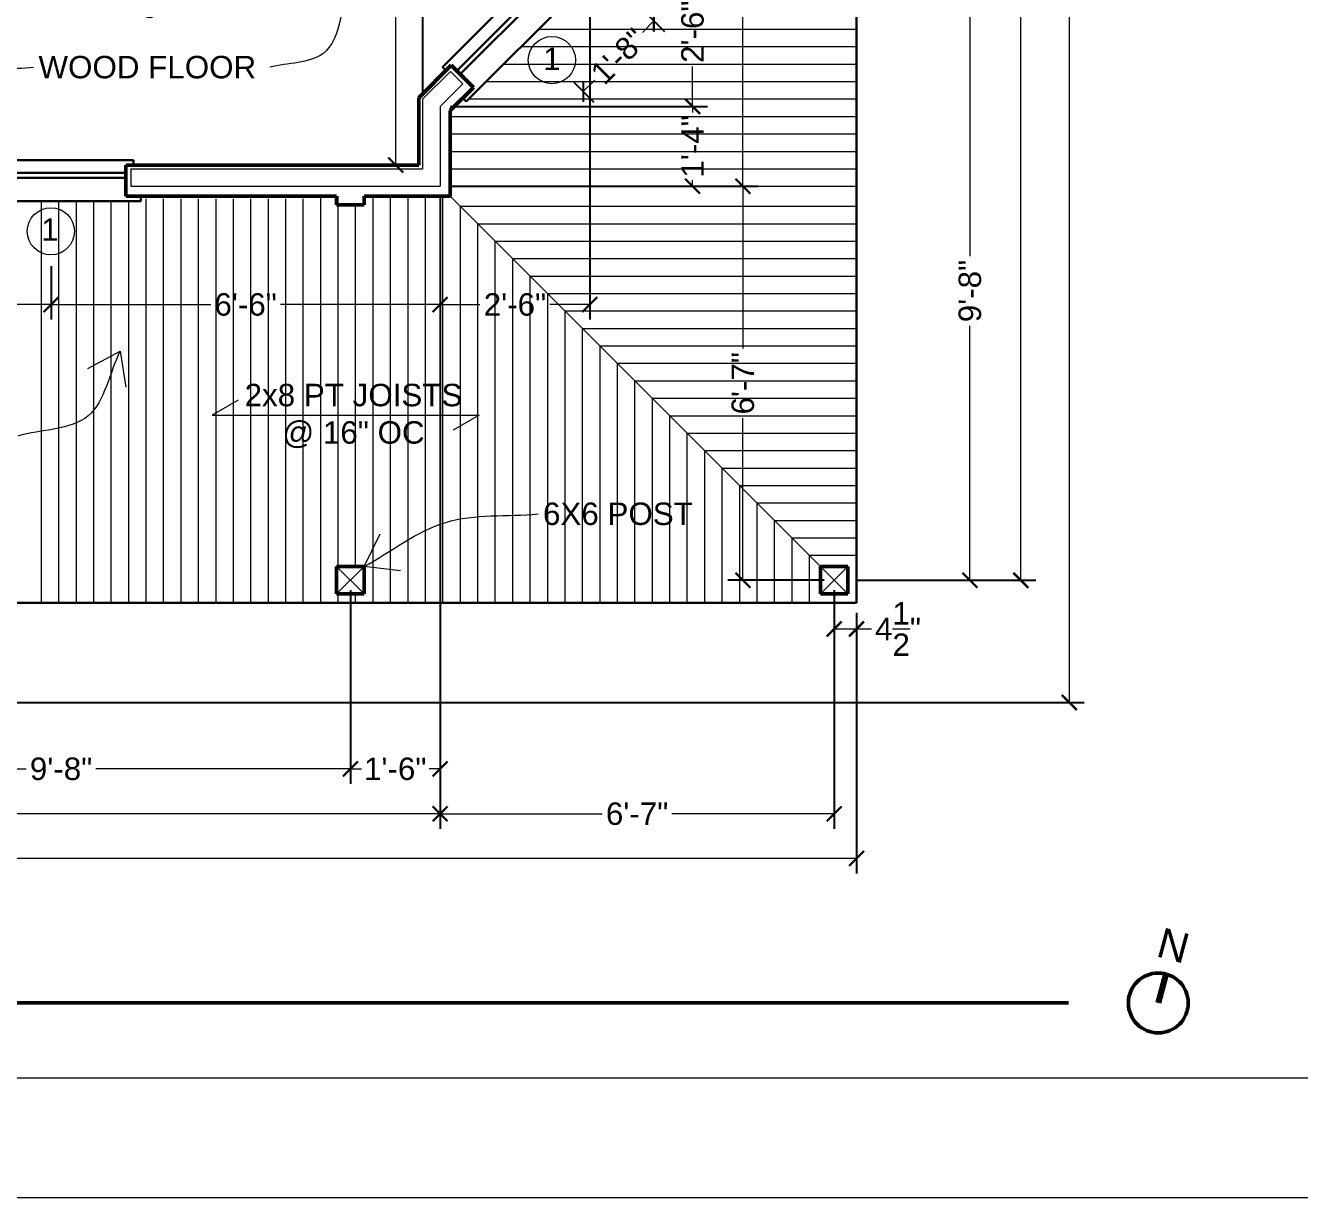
# Model space of a CAD drawing. Header units: inches. Extents: x -4969 to 16721, y 2489 to 24693.
# Drawn here: x 600.9 to 856.3, y 6902.5 to 7137.5 of the extents above; entities that cross this region are included whole.
import ezdxf

# ---------------------------------------------------------------- set-up
doc = ezdxf.new("R2010")
doc.units = ezdxf.units.IN
doc.header["$MEASUREMENT"] = 0
doc.layers.get('0').update_dxf_attribs({"lineweight": 5})
doc.layers.add('0-NPLT', color=1, linetype='Continuous', plot=False)
for name, color, linetype, lineweight in [('1', 1, 'Continuous', 9), ('2', 6, 'Continuous', 20), ('3', 3, 'Continuous', 30), ('5', 4, 'Continuous', 50), ('A-DIMSx', 7, 'Continuous', 9), ('A-SYMB', 7, 'Continuous', 20), ('A-TEXTx', 7, 'Continuous', 20)]:
    doc.layers.add(name, color=color, linetype=linetype, lineweight=lineweight)
doc.styles.get("Standard").update_dxf_attribs({"font": 'Arial.ttf'})
doc.dimstyles.get("Standard").update_dxf_attribs({"dimtxt": 3, "dimasz": 2, "dimexe": 0.03125, "dimexo": 0.0625, "dimgap": 0.03125, "dimtad": 0, "dimtoh": 1, "dimdec": 4, "dimlfac": 0.99985, "dimzin": 0, "dimdsep": 46, "dimlunit": 4, "dimtxsty": 'Standard', "dimblk": 'ARCHTICK', "dimblk1": 'ARCHTICK', "dimblk2": 'ARCHTICK', "dimcen": 0.09, "dimclrt": 256, "dimadec": 0, "dimazin": 0, "dimtfac": 1, "dimtdec": 4, "dimtofl": 0, "dimtmove": 0, "dimatfit": 3, "dimfxl": 1, "dimtolj": 1, "dimtzin": 0, "dimarcsym": 0})

# ---------------------------------------------------------------- blocks, each defined once
blk = doc.blocks.new('window plan 30')
at = {"layer": '1'}
for p, q in [((181.69, 1684.26), (181.69, 1680.76)), ((213.69, 1684.26), (213.69, 1680.76))]:
    blk.add_line(p, q, dxfattribs=at)
at = {"layer": '3'}
for p, q in [((181.19, 1685.01), (181.19, 1686.01)), ((181.19, 1686.01), (214.19, 1686.01)), ((212.69, 1683.48), (182.69, 1683.48)), ((214.19, 1686.01), (214.19, 1685.01)), ((212.69, 1682.48), (182.69, 1682.48)), ((179.69, 1677.76), (179.69, 1678.76)), ((215.69, 1678.76), (215.69, 1677.76)), ((215.69, 1677.76), (179.69, 1677.76))]:
    blk.add_line(p, q, dxfattribs=at)
at = {"layer": '5'}
for p, q in [((182.69, 1685.01), (182.69, 1678.76)), ((212.69, 1685.01), (212.69, 1678.76))]:
    blk.add_line(p, q, dxfattribs=at)
blk = doc.blocks.new('_ArchTick')
at = {"color": 0, "linetype": 'ByBlock', "lineweight": 0, "const_width": 0.15}
blk.add_lwpolyline([(-0.5, -0.5), (0.5, 0.5)], dxfattribs=at)
blk = doc.blocks.new('*D25')
at = {"layer": 'A-DIMSx', "color": 0, "lineweight": -2, "ltscale": 0.1, "transparency": 16777216}
for p, q in [((686, 7297.27), (747.71, 7297.27)), ((686, 7105.27), (747.71, 7105.27))]:
    blk.add_line(p, q, dxfattribs=at)
at = {"layer": 'A-DIMSx', "color": 0, "lineweight": 5, "ltscale": 0.1, "transparency": 16777216}
for p, q in [((744.71, 7297.27), (744.71, 7205.88)), ((744.71, 7105.27), (744.71, 7196.67))]:
    blk.add_line(p, q, dxfattribs=at)
at = {"layer": 'Defpoints', "color": 0, "ltscale": 0.1, "transparency": 16777216}
for p in [(684, 7297.27), (684, 7105.27), (744.71, 7105.27)]:
    blk.add_point(p, dxfattribs=at)
at = {"layer": 'A-DIMSx', "color": 0, "lineweight": 5, "ltscale": 0.1, "transparency": 16777216, "xscale": 3, "yscale": 3, "zscale": 3}
for p, rotation in [((744.71, 7297.27), 90), ((744.71, 7105.27), 270)]:
    blk.add_blockref('_ArchTick', p, dxfattribs=dict(at, rotation=rotation))
at = {"layer": 'A-DIMSx', "ltscale": 0.1, "transparency": 16777216, "insert": (744.71, 7201.27), "char_height": 4.5, "attachment_point": 5, "rotation": 90}
blk.add_mtext("\\A1;16'", dxfattribs=at)
blk = doc.blocks.new('*D31')
at = {"layer": 'A-DIMSx', "color": 0, "lineweight": -2, "ltscale": 0.1, "transparency": 16777216}
for p, q in [((300, 7103.27), (300, 6976.44)), ((684, 7103.27), (684, 6976.44))]:
    blk.add_line(p, q, dxfattribs=at)
at = {"layer": 'A-DIMSx', "color": 0, "lineweight": 5, "ltscale": 0.1, "transparency": 16777216}
for p, q in [((300, 6979.44), (487.18, 6979.44)), ((684, 6979.44), (496.81, 6979.44))]:
    blk.add_line(p, q, dxfattribs=at)
at = {"layer": 'Defpoints', "color": 0, "ltscale": 0.1, "transparency": 16777216}
for p in [(300, 7105.27), (684, 7105.27), (684, 6979.44)]:
    blk.add_point(p, dxfattribs=at)
at = {"layer": 'A-DIMSx', "color": 0, "lineweight": 5, "ltscale": 0.1, "transparency": 16777216, "xscale": 3, "yscale": 3, "zscale": 3}
for p, rotation in [((300, 6979.44), 270), ((684, 6979.44), 90)]:
    blk.add_blockref('_ArchTick', p, dxfattribs=dict(at, rotation=rotation))
at = {"layer": 'A-DIMSx', "ltscale": 0.1, "transparency": 16777216, "insert": (492, 6979.44), "char_height": 4.5, "attachment_point": 5}
blk.add_mtext("\\A1;32'", dxfattribs=at)
blk = doc.blocks.new('*D37')
at = {"layer": 'A-DIMSx', "color": 0, "lineweight": -2, "ltscale": 0.1, "transparency": 16777216}
for p, q in [((550, 7024.27), (550, 6985.44)), ((666, 7024.27), (666, 6985.44))]:
    blk.add_line(p, q, dxfattribs=at)
at = {"layer": 'A-DIMSx', "color": 0, "lineweight": 5, "ltscale": 0.1, "transparency": 16777216}
for p, q in [((550, 6988.44), (601.02, 6988.44)), ((666, 6988.44), (614.98, 6988.44))]:
    blk.add_line(p, q, dxfattribs=at)
at = {"layer": 'Defpoints', "color": 0, "ltscale": 0.1, "transparency": 16777216}
for p in [(550, 7026.27), (666, 7026.27), (666, 6988.44)]:
    blk.add_point(p, dxfattribs=at)
at = {"layer": 'A-DIMSx', "color": 0, "lineweight": 5, "ltscale": 0.1, "transparency": 16777216, "xscale": 3, "yscale": 3, "zscale": 3, "rotation": 180}
blk.add_blockref('_ArchTick', (550, 6988.44), dxfattribs=at)
at = {"layer": 'A-DIMSx', "color": 0, "lineweight": 5, "ltscale": 0.1, "transparency": 16777216, "xscale": 3, "yscale": 3, "zscale": 3}
blk.add_blockref('_ArchTick', (666, 6988.44), dxfattribs=at)
at = {"layer": 'A-DIMSx', "ltscale": 0.1, "transparency": 16777216, "insert": (608, 6988.44), "char_height": 4.5, "attachment_point": 5}
blk.add_mtext('\\A1;9\'-8"', dxfattribs=at)
blk = doc.blocks.new('*D38')
at = {"layer": 'A-DIMSx', "color": 0, "lineweight": -2, "ltscale": 0.1, "transparency": 16777216}
for p, q in [((684, 7103.27), (684, 6985.44)), ((666, 7024.27), (666, 6985.44))]:
    blk.add_line(p, q, dxfattribs=at)
at = {"layer": 'A-DIMSx', "color": 0, "lineweight": 5, "ltscale": 0.1, "transparency": 16777216}
for p, q in [((666, 6988.44), (668.23, 6988.44)), ((684, 6988.44), (681.77, 6988.44))]:
    blk.add_line(p, q, dxfattribs=at)
at = {"layer": 'Defpoints', "color": 0, "ltscale": 0.1, "transparency": 16777216}
for p in [(684, 7105.27), (666, 7026.27), (684, 6988.44)]:
    blk.add_point(p, dxfattribs=at)
at = {"layer": 'A-DIMSx', "color": 0, "lineweight": 5, "ltscale": 0.1, "transparency": 16777216, "xscale": 3, "yscale": 3, "zscale": 3, "rotation": 180}
blk.add_blockref('_ArchTick', (666, 6988.44), dxfattribs=at)
at = {"layer": 'A-DIMSx', "color": 0, "lineweight": 5, "ltscale": 0.1, "transparency": 16777216, "xscale": 3, "yscale": 3, "zscale": 3}
blk.add_blockref('_ArchTick', (684, 6988.44), dxfattribs=at)
at = {"layer": 'A-DIMSx', "ltscale": 0.1, "transparency": 16777216, "insert": (675, 6988.44), "char_height": 4.5, "attachment_point": 5}
blk.add_mtext('\\A1;1\'-6"', dxfattribs=at)
blk = doc.blocks.new('*D39')
at = {"layer": 'A-DIMSx', "color": 0, "lineweight": -2, "ltscale": 0.1, "transparency": 16777216}
for p, q in [((576, 7106.77), (576, 7078.55)), ((606, 7089.28), (606, 7078.55))]:
    blk.add_line(p, q, dxfattribs=at)
at = {"layer": 'A-DIMSx', "color": 0, "lineweight": 5, "ltscale": 0.1, "transparency": 16777216}
for p, q in [((576, 7081.55), (583.98, 7081.55)), ((606, 7081.55), (598.02, 7081.55))]:
    blk.add_line(p, q, dxfattribs=at)
at = {"layer": 'Defpoints', "color": 0, "ltscale": 0.1, "transparency": 16777216}
for p in [(576, 7108.77), (606, 7091.28), (576, 7081.55)]:
    blk.add_point(p, dxfattribs=at)
at = {"layer": 'A-DIMSx', "color": 0, "lineweight": 5, "ltscale": 0.1, "transparency": 16777216, "xscale": 3, "yscale": 3, "zscale": 3, "rotation": 180}
blk.add_blockref('_ArchTick', (576, 7081.55), dxfattribs=at)
at = {"layer": 'A-DIMSx', "color": 0, "lineweight": 5, "ltscale": 0.1, "transparency": 16777216, "xscale": 3, "yscale": 3, "zscale": 3}
blk.add_blockref('_ArchTick', (606, 7081.55), dxfattribs=at)
at = {"layer": 'A-DIMSx', "ltscale": 0.1, "transparency": 16777216, "insert": (591, 7081.55), "char_height": 4.5, "attachment_point": 5}
blk.add_mtext('\\A1;2\'-6"', dxfattribs=at)
blk = doc.blocks.new('*D50')
at = {"layer": 'A-DIMSx', "color": 0, "lineweight": -2, "ltscale": 0.1, "transparency": 16777216}
for p, q in [((572.5, 7151.02), (572.5, 7138.26)), ((680.5, 7124.27), (680.5, 7144.26))]:
    blk.add_line(p, q, dxfattribs=at)
at = {"layer": 'A-DIMSx', "color": 0, "lineweight": 5, "ltscale": 0.1, "transparency": 16777216}
for p, q in [((572.5, 7141.26), (623.43, 7141.26)), ((680.5, 7141.26), (629.57, 7141.26))]:
    blk.add_line(p, q, dxfattribs=at)
at = {"layer": 'Defpoints', "color": 0, "ltscale": 0.1, "transparency": 16777216}
for p in [(572.5, 7153.02), (680.5, 7141.26), (680.5, 7122.27)]:
    blk.add_point(p, dxfattribs=at)
at = {"layer": 'A-DIMSx', "color": 0, "lineweight": 5, "ltscale": 0.1, "transparency": 16777216, "xscale": 3, "yscale": 3, "zscale": 3, "rotation": 180}
blk.add_blockref('_ArchTick', (572.5, 7141.26), dxfattribs=at)
at = {"layer": 'A-DIMSx', "color": 0, "lineweight": 5, "ltscale": 0.1, "transparency": 16777216, "xscale": 3, "yscale": 3, "zscale": 3}
blk.add_blockref('_ArchTick', (680.5, 7141.26), dxfattribs=at)
at = {"layer": 'A-DIMSx', "ltscale": 0.1, "transparency": 16777216, "insert": (626.5, 7141.26), "char_height": 4.5, "attachment_point": 5}
blk.add_mtext("\\A1;9'", dxfattribs=at)
blk = doc.blocks.new('*D99')
at = {"layer": 'A-DIMSx', "color": 0, "lineweight": -2, "ltscale": 0.1, "transparency": 16777216}
for p, q in [((684, 7103.27), (684, 7078.55)), ((606, 7089.28), (606, 7078.55))]:
    blk.add_line(p, q, dxfattribs=at)
at = {"layer": 'A-DIMSx', "color": 0, "lineweight": 5, "ltscale": 0.1, "transparency": 16777216}
for p, q in [((606, 7081.55), (638, 7081.55)), ((684, 7081.55), (651.99, 7081.55))]:
    blk.add_line(p, q, dxfattribs=at)
at = {"layer": 'Defpoints', "color": 0, "ltscale": 0.1, "transparency": 16777216}
for p in [(684, 7105.27), (606, 7091.28), (684, 7081.55)]:
    blk.add_point(p, dxfattribs=at)
at = {"layer": 'A-DIMSx', "color": 0, "lineweight": 5, "ltscale": 0.1, "transparency": 16777216, "xscale": 3, "yscale": 3, "zscale": 3, "rotation": 180}
blk.add_blockref('_ArchTick', (606, 7081.55), dxfattribs=at)
at = {"layer": 'A-DIMSx', "color": 0, "lineweight": 5, "ltscale": 0.1, "transparency": 16777216, "xscale": 3, "yscale": 3, "zscale": 3}
blk.add_blockref('_ArchTick', (684, 7081.55), dxfattribs=at)
at = {"layer": 'A-DIMSx', "ltscale": 0.1, "transparency": 16777216, "insert": (645, 7081.55), "char_height": 4.5, "attachment_point": 5}
blk.add_mtext('\\A1;6\'-6"', dxfattribs=at)
blk = doc.blocks.new('*D128')
at = {"layer": 'A-DIMSx', "color": 0, "lineweight": -2, "ltscale": 0.1, "transparency": 16777216}
for p, q in [((686, 7105.27), (747.71, 7105.27)), ((761, 7026.27), (741.71, 7026.27))]:
    blk.add_line(p, q, dxfattribs=at)
at = {"layer": 'A-DIMSx', "color": 0, "lineweight": 5, "ltscale": 0.1, "transparency": 16777216}
for p, q in [((744.71, 7105.27), (744.71, 7072.77)), ((744.71, 7026.27), (744.71, 7058.78))]:
    blk.add_line(p, q, dxfattribs=at)
at = {"layer": 'Defpoints', "color": 0, "ltscale": 0.1, "transparency": 16777216}
for p in [(684, 7105.27), (744.71, 7105.27), (763, 7026.27)]:
    blk.add_point(p, dxfattribs=at)
at = {"layer": 'A-DIMSx', "color": 0, "lineweight": 5, "ltscale": 0.1, "transparency": 16777216, "xscale": 3, "yscale": 3, "zscale": 3}
for p, rotation in [((744.71, 7105.27), 90), ((744.71, 7026.27), 270)]:
    blk.add_blockref('_ArchTick', p, dxfattribs=dict(at, rotation=rotation))
at = {"layer": 'A-DIMSx', "ltscale": 0.1, "transparency": 16777216, "insert": (744.71, 7065.77), "char_height": 4.5, "attachment_point": 5, "rotation": 90}
blk.add_mtext('\\A1;6\'-7"', dxfattribs=at)
blk = doc.blocks.new('BORDER 11X17')
at = {"layer": '0-NPLT', "lineweight": 9, "ltscale": 0.1}
blk.add_lwpolyline([(29864.74, -10461.77), (29048.74, -10461.77), (29048.74, -10989.77), (29864.74, -10989.77), (29864.74, -10461.77)], dxfattribs=at)
blk.add_lwpolyline([(29792.74, -10473.77), (29078.74, -10473.77), (29078.74, -10977.77), (29792.74, -10977.77)], close=True, dxfattribs=at)
blk = doc.blocks.new('*D411')
at = {"layer": 'A-DIMSx', "color": 0, "lineweight": -2, "ltscale": 0.1, "transparency": 16777216}
for p, q in [((686, 7121.27), (737.62, 7121.27)), ((686, 7105.27), (737.62, 7105.27))]:
    blk.add_line(p, q, dxfattribs=at)
at = {"layer": 'A-DIMSx', "color": 0, "lineweight": 5, "ltscale": 0.1, "transparency": 16777216}
for p, q in [((734.62, 7121.27), (734.62, 7120.04)), ((734.62, 7105.27), (734.62, 7106.51))]:
    blk.add_line(p, q, dxfattribs=at)
at = {"layer": 'Defpoints', "color": 0, "ltscale": 0.1, "transparency": 16777216}
for p in [(684, 7121.27), (734.62, 7121.27), (684, 7105.27)]:
    blk.add_point(p, dxfattribs=at)
at = {"layer": 'A-DIMSx', "color": 0, "lineweight": 5, "ltscale": 0.1, "transparency": 16777216, "xscale": 3, "yscale": 3, "zscale": 3}
for p, rotation in [((734.62, 7121.27), 90), ((734.62, 7105.27), 270)]:
    blk.add_blockref('_ArchTick', p, dxfattribs=dict(at, rotation=rotation))
at = {"layer": 'A-DIMSx', "ltscale": 0.1, "transparency": 16777216, "insert": (734.62, 7113.27), "char_height": 4.5, "attachment_point": 5, "rotation": 90}
blk.add_mtext('\\A1;1\'-4"', dxfattribs=at)
blk = doc.blocks.new('*D412')
at = {"layer": 'A-DIMSx', "color": 0, "lineweight": -2, "ltscale": 0.1, "transparency": 16777216}
for p, q in [((715.41, 7149.86), (728.98, 7136.29)), ((710.81, 7126.18), (714.84, 7122.15))]:
    blk.add_line(p, q, dxfattribs=at)
at = {"layer": 'A-DIMSx', "color": 0, "lineweight": 5, "ltscale": 0.1, "transparency": 16777216}
for p, q in [((726.86, 7138.42), (724.57, 7136.13)), ((712.71, 7124.27), (715, 7126.56))]:
    blk.add_line(p, q, dxfattribs=at)
at = {"layer": 'Defpoints', "color": 0, "ltscale": 0.1, "transparency": 16777216}
for p in [(714, 7151.27), (726.86, 7138.42), (709.39, 7127.59)]:
    blk.add_point(p, dxfattribs=at)
at = {"layer": 'A-DIMSx', "color": 0, "lineweight": 5, "ltscale": 0.1, "transparency": 16777216, "xscale": 3, "yscale": 3, "zscale": 3}
for p, rotation in [((726.86, 7138.42), 44.99999999999725), ((712.71, 7124.27), 224.9999999999972)]:
    blk.add_blockref('_ArchTick', p, dxfattribs=dict(at, rotation=rotation))
at = {"layer": 'A-DIMSx', "ltscale": 0.1, "transparency": 16777216, "insert": (719.79, 7131.34), "char_height": 4.5, "attachment_point": 5, "rotation": 45}
blk.add_mtext('\\A1;1\'-8"', dxfattribs=at)
blk = doc.blocks.new('*D416')
at = {"layer": 'A-DIMSx', "color": 0, "lineweight": -2, "ltscale": 0.1, "transparency": 16777216}
for p, q in [((718.06, 7151.27), (737.62, 7151.27)), ((686, 7121.27), (737.62, 7121.27))]:
    blk.add_line(p, q, dxfattribs=at)
at = {"layer": 'A-DIMSx', "color": 0, "lineweight": 5, "ltscale": 0.1, "transparency": 16777216}
for p, q in [((734.62, 7151.27), (734.62, 7143.29)), ((734.62, 7121.27), (734.62, 7129.26))]:
    blk.add_line(p, q, dxfattribs=at)
at = {"layer": 'Defpoints', "color": 0, "ltscale": 0.1, "transparency": 16777216}
for p in [(716.06, 7151.27), (734.62, 7151.27), (684, 7121.27)]:
    blk.add_point(p, dxfattribs=at)
at = {"layer": 'A-DIMSx', "color": 0, "lineweight": 5, "ltscale": 0.1, "transparency": 16777216, "xscale": 3, "yscale": 3, "zscale": 3}
for p, rotation in [((734.62, 7151.27), 90), ((734.62, 7121.27), 270)]:
    blk.add_blockref('_ArchTick', p, dxfattribs=dict(at, rotation=rotation))
at = {"layer": 'A-DIMSx', "ltscale": 0.1, "transparency": 16777216, "insert": (734.62, 7136.27), "char_height": 4.5, "attachment_point": 5, "rotation": 90}
blk.add_mtext('\\A1;2\'-6"', dxfattribs=at)
blk = doc.blocks.new('*D420')
at = {"layer": 'A-DIMSx', "color": 0, "lineweight": -2, "ltscale": 0.1, "transparency": 16777216}
for p, q in [((669.5, 7220.52), (678.1, 7220.52)), ((669.5, 7109.52), (678.1, 7109.52))]:
    blk.add_line(p, q, dxfattribs=at)
at = {"layer": 'A-DIMSx', "color": 0, "lineweight": 5, "ltscale": 0.1, "transparency": 16777216}
for p, q in [((675.1, 7220.52), (675.1, 7172.01)), ((675.1, 7109.52), (675.1, 7158.04))]:
    blk.add_line(p, q, dxfattribs=at)
at = {"layer": 'Defpoints', "color": 0, "ltscale": 0.1, "transparency": 16777216}
for p in [(667.5, 7220.52), (667.5, 7109.52), (675.1, 7109.52)]:
    blk.add_point(p, dxfattribs=at)
at = {"layer": 'A-DIMSx', "color": 0, "lineweight": 5, "ltscale": 0.1, "transparency": 16777216, "xscale": 3, "yscale": 3, "zscale": 3}
for p, rotation in [((675.1, 7220.52), 90), ((675.1, 7109.52), 270)]:
    blk.add_blockref('_ArchTick', p, dxfattribs=dict(at, rotation=rotation))
at = {"layer": 'A-DIMSx', "ltscale": 0.1, "transparency": 16777216, "insert": (675.1, 7165.02), "char_height": 4.5, "attachment_point": 5, "rotation": 90}
blk.add_mtext('\\A1;9\'-3"', dxfattribs=at)
blk = doc.blocks.new('*D422')
at = {"layer": 'A-DIMSx', "color": 0, "lineweight": -2, "ltscale": 0.1, "transparency": 16777216}
for p, q in [((714, 7149.27), (714, 7078.55)), ((684, 7103.27), (684, 7078.55))]:
    blk.add_line(p, q, dxfattribs=at)
at = {"layer": 'A-DIMSx', "color": 0, "lineweight": 5, "ltscale": 0.1, "transparency": 16777216}
for p, q in [((684, 7081.55), (691.98, 7081.55)), ((714, 7081.55), (706.02, 7081.55))]:
    blk.add_line(p, q, dxfattribs=at)
at = {"layer": 'Defpoints', "color": 0, "ltscale": 0.1, "transparency": 16777216}
for p in [(714, 7151.27), (684, 7105.27), (684, 7081.55)]:
    blk.add_point(p, dxfattribs=at)
at = {"layer": 'A-DIMSx', "color": 0, "lineweight": 5, "ltscale": 0.1, "transparency": 16777216, "xscale": 3, "yscale": 3, "zscale": 3, "rotation": 180}
blk.add_blockref('_ArchTick', (684, 7081.55), dxfattribs=at)
at = {"layer": 'A-DIMSx', "color": 0, "lineweight": 5, "ltscale": 0.1, "transparency": 16777216, "xscale": 3, "yscale": 3, "zscale": 3}
blk.add_blockref('_ArchTick', (714, 7081.55), dxfattribs=at)
at = {"layer": 'A-DIMSx', "ltscale": 0.1, "transparency": 16777216, "insert": (699, 7081.55), "char_height": 4.5, "attachment_point": 5}
blk.add_mtext('\\A1;2\'-6"', dxfattribs=at)
blk = doc.blocks.new('*D471')
at = {"layer": 'A-DIMSx', "color": 0, "lineweight": -2, "ltscale": 0.1, "transparency": 16777216}
for p, q in [((684, 7103.27), (684, 6976.44)), ((763, 7024.27), (763, 6976.44))]:
    blk.add_line(p, q, dxfattribs=at)
at = {"layer": 'A-DIMSx', "color": 0, "lineweight": 5, "ltscale": 0.1, "transparency": 16777216}
for p, q in [((684, 6979.44), (716.5, 6979.44)), ((763, 6979.44), (730.49, 6979.44))]:
    blk.add_line(p, q, dxfattribs=at)
at = {"layer": 'Defpoints', "color": 0, "ltscale": 0.1, "transparency": 16777216}
for p in [(684, 7105.27), (763, 7026.27), (763, 6979.44)]:
    blk.add_point(p, dxfattribs=at)
at = {"layer": 'A-DIMSx', "color": 0, "lineweight": 5, "ltscale": 0.1, "transparency": 16777216, "xscale": 3, "yscale": 3, "zscale": 3, "rotation": 180}
blk.add_blockref('_ArchTick', (684, 6979.44), dxfattribs=at)
at = {"layer": 'A-DIMSx', "color": 0, "lineweight": 5, "ltscale": 0.1, "transparency": 16777216, "xscale": 3, "yscale": 3, "zscale": 3}
blk.add_blockref('_ArchTick', (763, 6979.44), dxfattribs=at)
at = {"layer": 'A-DIMSx', "ltscale": 0.1, "transparency": 16777216, "insert": (723.5, 6979.44), "char_height": 4.5, "attachment_point": 5}
blk.add_mtext('\\A1;6\'-7"', dxfattribs=at)
blk = doc.blocks.new('*D472')
at = {"layer": 'A-DIMSx', "color": 0, "lineweight": -2, "ltscale": 0.1, "transparency": 16777216}
for p, q in [((765, 7142.27), (793.24, 7142.27)), ((767.75, 7026.27), (793.24, 7026.27))]:
    blk.add_line(p, q, dxfattribs=at)
at = {"layer": 'A-DIMSx', "color": 0, "lineweight": 5, "ltscale": 0.1, "transparency": 16777216}
for p, q in [((790.24, 7142.27), (790.24, 7091.26)), ((790.24, 7026.27), (790.24, 7077.29))]:
    blk.add_line(p, q, dxfattribs=at)
at = {"layer": 'Defpoints', "color": 0, "ltscale": 0.1, "transparency": 16777216}
for p in [(763, 7142.27), (790.24, 7142.27), (765.75, 7026.27)]:
    blk.add_point(p, dxfattribs=at)
at = {"layer": 'A-DIMSx', "color": 0, "lineweight": 5, "ltscale": 0.1, "transparency": 16777216, "xscale": 3, "yscale": 3, "zscale": 3}
for p, rotation in [((790.24, 7142.27), 90), ((790.24, 7026.27), 270)]:
    blk.add_blockref('_ArchTick', p, dxfattribs=dict(at, rotation=rotation))
at = {"layer": 'A-DIMSx', "ltscale": 0.1, "transparency": 16777216, "insert": (790.24, 7084.27), "char_height": 4.5, "attachment_point": 5, "rotation": 90}
blk.add_mtext('\\A1;9\'-8"', dxfattribs=at)
blk = doc.blocks.new('*D478')
at = {"layer": 'A-DIMSx', "color": 0, "lineweight": -2, "ltscale": 0.1, "transparency": 16777216}
for p, q in [((765.06, 7376.27), (803.43, 7376.27)), ((769.5, 7026.27), (803.43, 7026.27))]:
    blk.add_line(p, q, dxfattribs=at)
at = {"layer": 'A-DIMSx', "color": 0, "lineweight": 5, "ltscale": 0.1, "transparency": 16777216}
for p, q in [((800.43, 7376.27), (800.43, 7210.04)), ((800.43, 7026.27), (800.43, 7192.51))]:
    blk.add_line(p, q, dxfattribs=at)
at = {"layer": 'Defpoints', "color": 0, "ltscale": 0.1, "transparency": 16777216}
for p in [(763.06, 7376.27), (800.43, 7376.27), (767.5, 7026.27)]:
    blk.add_point(p, dxfattribs=at)
at = {"layer": 'A-DIMSx', "color": 0, "lineweight": 5, "ltscale": 0.1, "transparency": 16777216, "xscale": 3, "yscale": 3, "zscale": 3}
for p, rotation in [((800.43, 7376.27), 90), ((800.43, 7026.27), 270)]:
    blk.add_blockref('_ArchTick', p, dxfattribs=dict(at, rotation=rotation))
at = {"layer": 'A-DIMSx', "ltscale": 0.1, "transparency": 16777216, "insert": (800.43, 7201.27), "char_height": 4.5, "attachment_point": 5, "rotation": 90}
blk.add_mtext('\\A1;29\'-2"', dxfattribs=at)
blk = doc.blocks.new('*D483')
at = {"layer": 'A-DIMSx', "color": 0, "lineweight": -2, "ltscale": 0.1, "transparency": 16777216}
for p, q in [((763, 7024.27), (763, 7013.5)), ((767.5, 7019.77), (767.5, 7013.5))]:
    blk.add_line(p, q, dxfattribs=at)
at = {"layer": 'A-DIMSx', "color": 0, "lineweight": 5, "ltscale": 0.1, "transparency": 16777216}
for p, q in [((763, 7016.5), (767.5, 7016.5)), ((767.5, 7016.5), (770.5, 7016.5))]:
    blk.add_line(p, q, dxfattribs=at)
at = {"layer": 'Defpoints', "color": 0, "ltscale": 0.1, "transparency": 16777216}
for p in [(763, 7026.27), (767.5, 7021.77), (767.5, 7016.5)]:
    blk.add_point(p, dxfattribs=at)
at = {"layer": 'A-DIMSx', "color": 0, "lineweight": 5, "ltscale": 0.1, "transparency": 16777216, "xscale": 3, "yscale": 3, "zscale": 3, "rotation": 180}
blk.add_blockref('_ArchTick', (763, 7016.5), dxfattribs=at)
at = {"layer": 'A-DIMSx', "color": 0, "lineweight": 5, "ltscale": 0.1, "transparency": 16777216, "xscale": 3, "yscale": 3, "zscale": 3}
blk.add_blockref('_ArchTick', (767.5, 7016.5), dxfattribs=at)
at = {"layer": 'A-DIMSx', "ltscale": 0.1, "transparency": 16777216, "insert": (775.81, 7016.5), "char_height": 4.5, "attachment_point": 5}
blk.add_mtext('\\A1;4{\\H1x;\\S1/2;}"', dxfattribs=at)
blk = doc.blocks.new('*D489')
at = {"layer": 'A-DIMSx', "color": 0, "lineweight": -2, "ltscale": 0.1, "transparency": 16777216}
for p, q in [((274, 7171.27), (274, 6967.5)), ((767.5, 7019.77), (767.5, 6967.5))]:
    blk.add_line(p, q, dxfattribs=at)
at = {"layer": 'A-DIMSx', "color": 0, "lineweight": 5, "ltscale": 0.1, "transparency": 16777216}
for p, q in [((274, 6970.5), (510.29, 6970.5)), ((767.5, 6970.5), (531.21, 6970.5))]:
    blk.add_line(p, q, dxfattribs=at)
at = {"layer": 'Defpoints', "color": 0, "ltscale": 0.1, "transparency": 16777216}
for p in [(274, 7173.27), (767.5, 7021.77), (274, 6970.5)]:
    blk.add_point(p, dxfattribs=at)
at = {"layer": 'A-DIMSx', "color": 0, "lineweight": 5, "ltscale": 0.1, "transparency": 16777216, "xscale": 3, "yscale": 3, "zscale": 3, "rotation": 180}
blk.add_blockref('_ArchTick', (274, 6970.5), dxfattribs=at)
at = {"layer": 'A-DIMSx', "color": 0, "lineweight": 5, "ltscale": 0.1, "transparency": 16777216, "xscale": 3, "yscale": 3, "zscale": 3}
blk.add_blockref('_ArchTick', (767.5, 6970.5), dxfattribs=at)
at = {"layer": 'A-DIMSx', "ltscale": 0.1, "transparency": 16777216, "insert": (520.75, 6970.5), "char_height": 4.5, "attachment_point": 5}
blk.add_mtext('\\A1;41\'-1{\\H1x;\\S1/2;}"', dxfattribs=at)
blk = doc.blocks.new('*D492')
at = {"layer": 'A-DIMSx', "color": 0, "lineweight": -2, "ltscale": 0.1, "transparency": 16777216}
for p, q in [((655.22, 7873.27), (813.17, 7873.27)), ((530, 7001.77), (813.17, 7001.77))]:
    blk.add_line(p, q, dxfattribs=at)
at = {"layer": 'A-DIMSx', "color": 0, "lineweight": 5, "ltscale": 0.1, "transparency": 16777216}
for p, q in [((810.17, 7873.27), (810.17, 7447.88)), ((810.17, 7001.77), (810.17, 7427.17))]:
    blk.add_line(p, q, dxfattribs=at)
at = {"layer": 'Defpoints', "color": 0, "ltscale": 0.1, "transparency": 16777216}
for p in [(653.22, 7873.27), (810.17, 7873.27), (528, 7001.77)]:
    blk.add_point(p, dxfattribs=at)
at = {"layer": 'A-DIMSx', "color": 0, "lineweight": 5, "ltscale": 0.1, "transparency": 16777216, "xscale": 3, "yscale": 3, "zscale": 3}
for p, rotation in [((810.17, 7873.27), 90), ((810.17, 7001.77), 270)]:
    blk.add_blockref('_ArchTick', p, dxfattribs=dict(at, rotation=rotation))
at = {"layer": 'A-DIMSx', "ltscale": 0.1, "transparency": 16777216, "insert": (810.17, 7437.52), "char_height": 4.5, "attachment_point": 5, "rotation": 90}
blk.add_mtext('\\A1;72\'-7{\\H1x;\\S1/2;}"', dxfattribs=at)

msp = doc.modelspace()

# ---------------------------------------------------------------- linework, layer by layer
at = {"layer": '1'}
for p, q in [((703.7392409, 7136.7747164), (767.4965984, 7136.7747164)), ((700.2392409, 7133.2747164), (767.4965984, 7133.2747164)), ((686.0658814, 7128.2937451), (680.4965993, 7122.7244629)), ((696.7392409, 7129.7747164), (767.4965984, 7129.7747164)), ((688.5407551, 7125.8188713), (683.9965993, 7121.2747155)), ((693.2392409, 7126.2747164), (767.4965984, 7126.2747164)), ((680.4965993, 7122.7244629), (680.4965993, 7108.7747155)), ((689.7392409, 7122.7747164), (767.4965984, 7122.7747164)), ((683.9965993, 7121.2747155), (683.9965993, 7105.2747155)), ((685.9965993, 7119.2747164), (767.4965984, 7119.2747164)), ((685.9965993, 7115.7747164), (767.4965984, 7115.7747164)), ((685.9965993, 7112.2747164), (767.4965984, 7112.2747164)), ((621.9965993, 7108.7747155), (680.4965993, 7108.7747155)), ((685.9965993, 7108.7747164), (767.4965984, 7108.7747164)), ((621.9965993, 7105.2747155), (683.9965993, 7105.2747155)), ((685.9965993, 7105.2747164), (767.4965984, 7105.2747164)), ((603.9965993, 7102.2747155), (603.9965993, 7021.7747164)), ((607.4965993, 7102.2747155), (607.4965993, 7021.7747164)), ((610.9965993, 7102.2747155), (610.9965993, 7021.7747164)), ((614.4965993, 7102.2747155), (614.4965993, 7021.7747164)), ((617.9965993, 7102.2747155), (617.9965993, 7021.7747164)), ((621.4965993, 7102.2747155), (621.4965993, 7021.7747164)), ((624.9965993, 7102.7747164), (624.9965993, 7021.7747164)), ((628.4965993, 7102.7747164), (628.4965993, 7021.7747164)), ((631.9965993, 7102.7747164), (631.9965993, 7021.7747164)), ((635.4965993, 7102.7747164), (635.4965993, 7021.7747164)), ((638.9965993, 7102.7747164), (638.9965993, 7021.7747164)), ((642.4965993, 7102.7747164), (642.4965993, 7021.7747164)), ((645.9965993, 7102.7747164), (645.9965993, 7021.7747164)), ((649.4965993, 7102.7747164), (649.4965993, 7021.7747164)), ((652.9965993, 7102.7747164), (652.9965993, 7021.7747164)), ((656.4965993, 7102.7747164), (656.4965993, 7021.7747164)), ((659.9965993, 7103.2747155), (659.9965993, 7021.7747164)), ((663.4965993, 7103.2747155), (663.4965993, 7029.0247155)), ((670.4965993, 7103.2747155), (670.4965993, 7021.7747164)), ((673.9965993, 7103.2747155), (673.9965993, 7021.7747164)), ((677.4965993, 7103.2747155), (677.4965993, 7021.7747164)), ((680.9965993, 7103.2747155), (680.9965993, 7021.7747164)), ((684.4965993, 7103.2747155), (684.4965993, 7021.7747164)), ((685.9965993, 7103.2747155), (760.2465993, 7029.0247155)), ((666.9965993, 7101.5247155), (666.9965993, 7029.0247155)), ((687.9965993, 7101.2747155), (687.9965993, 7021.7747164)), ((687.9965993, 7101.2747155), (767.4965984, 7101.2747155)), ((691.4965993, 7097.7747155), (691.4965993, 7021.7747164)), ((691.4965993, 7097.7747155), (767.4965984, 7097.7747155)), ((694.9965993, 7094.2747155), (694.9965993, 7021.7747164)), ((694.9965993, 7094.2747155), (767.4965984, 7094.2747155)), ((698.4965993, 7090.7747155), (698.4965993, 7021.7747164)), ((698.4965993, 7090.7747155), (767.4965984, 7090.7747155)), ((701.9965993, 7087.2747155), (701.9965993, 7021.7747164)), ((701.9965993, 7087.2747155), (767.4965984, 7087.2747155)), ((705.4965993, 7083.7747155), (705.4965993, 7021.7747164)), ((705.4965993, 7083.7747155), (767.4965984, 7083.7747155)), ((708.9965993, 7080.2747155), (708.9965993, 7021.7747164)), ((708.9965993, 7080.2747155), (767.4965984, 7080.2747155)), ((712.4965993, 7076.7747155), (712.4965993, 7021.7747164)), ((712.4965993, 7076.7747155), (767.4965984, 7076.7747155)), ((715.9965993, 7073.2747155), (715.9965993, 7021.7747164)), ((715.9965993, 7073.2747155), (767.4965984, 7073.2747155)), ((719.4965993, 7069.7747155), (719.4965993, 7021.7747164)), ((719.4965993, 7069.7747155), (767.4965984, 7069.7747155)), ((722.9965993, 7066.2747155), (722.9965993, 7021.7747164)), ((722.9965993, 7066.2747155), (767.4965984, 7066.2747155)), ((726.4965993, 7062.7747155), (726.4965993, 7021.7747164)), ((726.4965993, 7062.7747155), (767.4965984, 7062.7747155)), ((729.9965993, 7059.2747155), (729.9965993, 7021.7747164)), ((729.9965993, 7059.2747155), (767.4965984, 7059.2747155)), ((733.4965993, 7055.7747155), (733.4965993, 7021.7747164)), ((733.4965993, 7055.7747155), (767.4965984, 7055.7747155)), ((736.9965993, 7052.2747155), (736.9965993, 7021.7747164)), ((736.9965993, 7052.2747155), (767.4965984, 7052.2747155)), ((740.4965993, 7048.7747155), (740.4965993, 7021.7747164)), ((740.4965993, 7048.7747155), (767.4965984, 7048.7747155)), ((743.9965993, 7045.2747155), (743.9965993, 7021.7747164)), ((743.9965993, 7045.2747155), (767.4965984, 7045.2747155)), ((747.4965993, 7041.7747155), (747.4965993, 7021.7747164)), ((747.4965993, 7041.7747155), (767.4965984, 7041.7747155)), ((750.9965993, 7038.2747155), (750.9965993, 7021.7747164)), ((750.9965993, 7038.2747155), (767.4965984, 7038.2747155)), ((754.4965993, 7034.7747155), (754.4965993, 7021.7747164)), ((754.4965993, 7034.7747155), (767.4965984, 7034.7747155)), ((757.9965993, 7031.2747155), (757.9965993, 7021.7747164)), ((757.9965993, 7031.2747155), (767.4965984, 7031.2747155)), ((663.4965993, 7023.5247155), (663.4965993, 7021.7747164)), ((666.9965993, 7023.5247155), (666.9965993, 7021.7747164))]:
    msp.add_line(p, q, dxfattribs=at)
at = {"layer": '2', "ltscale": 0.25}
for p, q in [((663.2465993, 7029.0247155), (668.7465993, 7023.5247155)), ((668.7465993, 7029.0247155), (663.2465993, 7023.5247155)), ((760.2465993, 7029.0247155), (765.7465993, 7023.5247155)), ((765.7465993, 7029.0247155), (760.2465993, 7023.5247155))]:
    msp.add_line(p, q, dxfattribs=at)
at = {"layer": '2', "ltscale": 0.1}
msp.add_line((827.9965993, 6941.5112901), (829.5495135, 6947.3068451), dxfattribs=at)
at = {"layer": '2', "ltscale": 0.25}
msp.add_lwpolyline([(643.4930074, 7062.3533903), (638.2968549, 7059.3533903), (691.8231438, 7059.3533903), (686.6269914, 7056.3533903)], dxfattribs=at)
at = {"layer": '3'}
for p, q in [((767.4965993, 7380.7747155), (767.4965993, 7021.7747164)), ((767.4965993, 7021.7747164), (313.4965993, 7021.7747164))]:
    msp.add_line(p, q, dxfattribs=at)
at = {"layer": '5'}
for p, q in [((679.7465993, 7123.0351231), (686.2426581, 7129.5311819)), ((690.6620755, 7125.1117646), (685.9965993, 7120.4462883)), ((679.7465993, 7109.5247155), (679.7465993, 7123.0351231)), ((685.9965993, 7120.4462883), (685.9965993, 7103.2747155)), ((679.7465993, 7109.5247155), (620.9965993, 7109.5247155)), ((620.9965993, 7103.2747155), (663.2465993, 7103.2747155)), ((663.2465993, 7103.2747155), (663.2465993, 7101.5247155)), ((668.7465993, 7103.2747155), (668.7465993, 7101.5247155)), ((668.7465993, 7103.2747155), (685.9965993, 7103.2747155)), ((663.2465993, 7101.5247155), (668.7465993, 7101.5247155)), ((663.2465993, 7029.0247155), (663.2465993, 7023.5247155)), ((668.7465993, 7029.0247155), (663.2465993, 7029.0247155)), ((668.7465993, 7029.0247155), (668.7465993, 7023.5247155)), ((760.2465993, 7029.0247155), (760.2465993, 7023.5247155)), ((765.7465993, 7029.0247155), (760.2465993, 7029.0247155)), ((765.7465993, 7029.0247155), (765.7465993, 7023.5247155)), ((663.2465993, 7023.5247155), (668.7465993, 7023.5247155)), ((760.2465993, 7023.5247155), (765.7465993, 7023.5247155))]:
    msp.add_line(p, q, dxfattribs=at)
at = {"layer": '5', "ltscale": 0.1}
for p, q in [((827.7551178, 6941.5759949), (829.3080321, 6947.3715498)), ((828.2380807, 6941.4465853), (829.790995, 6947.2421403)), ((169.4652443, 6941.5112901), (809.9965993, 6941.5112901))]:
    msp.add_line(p, q, dxfattribs=at)
msp.add_circle((827.9965993, 6941.5112901), 6, dxfattribs=at)
at = {"layer": 'A-SYMB', "ltscale": 0.25}
for centre in [(706.413523, 7130.5735205), (605.952735, 7096.241696)]:
    msp.add_circle(centre, 4.729898, dxfattribs=at)

# ---------------------------------------------------------------- block references
at = {"ltscale": 0.1, "xscale": 2, "yscale": 2, "zscale": 2}
msp.add_blockref('BORDER 11X17', (-58013.4783869, 28882.0450796), dxfattribs=at)
at = {"rotation": 45.00000000000033}
msp.add_blockref('window plan 30', (1748.5436876, 5808.8688175), dxfattribs=at)
at = {"xscale": -1}
msp.add_blockref('window plan 30', (803.6856513, 5424.5151403), dxfattribs=at)

# ---------------------------------------------------------------- texts
at = {"ltscale": 0.1, "insert": (831.0295058, 6953.0506184), "char_height": 6, "width": 11.15057809, "attachment_point": 5, "rotation": 345}
msp.add_mtext('{N}', dxfattribs=at)
at = {"layer": 'A-TEXTx', "ltscale": 0.5, "char_height": 4.5}
for s, insert, width, attachment_point in [('{1}', (706.4232726, 7130.8432898), 5.465913137, 5), ('{1}', (605.7520894, 7096.6015117), 5.465913137, 5), ('{2x8 PT JOISTS \\P@ 16" OC}', (666.6310234, 7065.6611387), 65.165552809, 2)]:
    msp.add_mtext(s, dxfattribs=dict(at, insert=insert, width=width, attachment_point=attachment_point))
at = {"layer": 'A-TEXTx', "ltscale": 0.25, "char_height": 4.5, "attachment_point": 4}
for s, insert in [('{WOOD FLOOR}', (603.4631719, 7129.1363037)), ('{6X6 POST}', (704.6254627, 7039.5721057))]:
    msp.add_mtext(s, dxfattribs=dict(at, insert=insert))

# ---------------------------------------------------------------- dimensions: what is measured, and where the dimension line sits
at = {"layer": 'A-DIMSx', "ltscale": 0.1}
for base, p1, p2, angle, override, picture, middle in [((810.1704137199, 7873.2747154682), (527.9965992748, 7001.7747163615), (653.218973311, 7873.2747154682), 90, {"dimtxt": 4.5, "dimasz": 3, "dimexe": 3, "dimexo": 2, "dimgap": 1, "dimlfac": -47.9928, "dimlwd": 5}, '*D492', (810.1704137199, 7437.5247159148)), ((800.4275521692, 7376.2747163615), (767.4965992731, 7026.2747154682), (763.0590992731, 7376.2747163615), 90, {"dimtxt": 4.5, "dimasz": 3, "dimexe": 3, "dimexo": 2, "dimgap": 1, "dimlfac": -47.9928, "dimlwd": 5}, '*D478', (800.4275521692, 7201.2747159148)), ((744.7125371, 7105.2747155), (683.9965993, 7297.2747155), (683.9965993, 7105.2747155), 90, {"dimtxt": 4.5, "dimasz": 3, "dimexe": 3, "dimexo": 2, "dimgap": 1, "dimlfac": -47.9928, "dimlwd": 5}, '*D25', (744.7125371, 7201.2747155)), ((675.0974009, 7109.5247155), (667.4965993, 7220.5247155), (667.4965993, 7109.5247155), 90, {"dimtxt": 4.5, "dimasz": 3, "dimexe": 3, "dimexo": 2, "dimgap": 1, "dimlfac": -47.9928, "dimlwd": 5}, '*D420', (675.0974009, 7165.0247155)), ((734.6153158, 7151.2747155), (683.9965993, 7121.2747155), (716.0590993, 7151.2747155), 90, {"dimtxt": 4.5, "dimasz": 3, "dimexe": 3, "dimexo": 2, "dimgap": 1, "dimlfac": 0.99985, "dimlwd": 5}, '*D416', (734.6153158, 7136.2747155)), ((726.8561044, 7138.4152104), (709.3923065, 7127.594737), (713.9965993, 7151.2747155), 45, {"dimtxt": 4.5, "dimasz": 3, "dimexe": 3, "dimexo": 2, "dimgap": 1, "dimlfac": -47.9928, "dimlwd": 5}, '*D412', (719.7850366, 7131.3441426)), ((790.2359472, 7142.2747155), (765.7465993, 7026.2747155), (762.9965993, 7142.2747155), 90, {"dimtxt": 4.5, "dimasz": 3, "dimexe": 3, "dimexo": 2, "dimgap": 1, "dimlfac": -47.9928, "dimlwd": 5}, '*D472', (790.2359472, 7084.2747155)), ((734.6153158, 7121.2747155), (683.9965993, 7105.2747155), (683.9965993, 7121.2747155), 90, {"dimtxt": 4.5, "dimasz": 3, "dimexe": 3, "dimexo": 2, "dimgap": 1, "dimlfac": -47.9928, "dimlwd": 5}, '*D411', (734.6153158, 7113.2747155)), ((744.7125371, 7105.2747155), (762.9965993, 7026.2747155), (683.9965993, 7105.2747155), 90, {"dimtxt": 4.5, "dimasz": 3, "dimexe": 3, "dimexo": 2, "dimgap": 1, "dimlfac": -47.9928, "dimlwd": 5}, '*D128', (744.7125371, 7065.7747155))]:
    dim = msp.add_linear_dim(base=base, p1=p1, p2=p2, angle=angle, dimstyle='Standard', override=override, dxfattribs=at)
    dim.commit()
    dim.dimension.update_dxf_attribs({"geometry": picture, "text_midpoint": middle})
for base, p1, p2, picture, middle in [((273.9965993, 6970.5043937), (767.4965993, 7021.7747164), (273.9965993, 7173.2747155), '*D489', (520.7465993, 6970.5043937)), ((680.4965993, 7141.2561874), (572.4965993, 7153.0247155), (680.4965993, 7122.2747155), '*D50', (626.4965993, 7141.2561874)), ((683.9965993, 7081.5455455), (713.9965993, 7151.2747155), (683.9965993, 7105.2747155), '*D422', (698.9965993, 7081.5455455)), ((575.9965993, 7081.5455455), (605.9965993, 7091.2798691), (575.9965993, 7108.7747155), '*D39', (590.9965993, 7081.5455455)), ((683.9965993, 7081.5455455), (605.9965993, 7091.2798691), (683.9965993, 7105.2747155), '*D99', (644.9965993, 7081.5455455)), ((683.9965993, 6988.4434183), (665.9965993, 7026.2747155), (683.9965993, 7105.2747155), '*D38', (674.9965993, 6988.4434183)), ((762.9965993, 6979.4382647), (683.9965993, 7105.2747155), (762.9965993, 7026.2747155), '*D471', (723.4965993, 6979.4382647)), ((665.9965993, 6988.4434183), (549.9965993, 7026.2747155), (665.9965993, 7026.2747155), '*D37', (607.9965993, 6988.4434183)), ((767.4965993, 7016.4987966), (762.9965993, 7026.2747155), (767.4965993, 7021.7747164), '*D483', (775.8139594, 7016.4987966))]:
    dim = msp.add_linear_dim(base=base, p1=p1, p2=p2, dimstyle='Standard', override={"dimtxt": 4.5, "dimasz": 3, "dimexe": 3, "dimexo": 2, "dimgap": 1, "dimlfac": -47.9928, "dimlwd": 5}, dxfattribs=at)
    dim.commit()
    dim.dimension.update_dxf_attribs({"geometry": picture, "text_midpoint": middle})
dim = msp.add_linear_dim(base=(683.9965993, 6979.4382647), p1=(299.9965993, 7105.2747155), p2=(683.9965993, 7105.2747155), text="32'", dimstyle='Standard', override={"dimtxt": 4.5, "dimasz": 3, "dimexe": 3, "dimexo": 2, "dimgap": 1, "dimlfac": -47.9928, "dimlwd": 5}, dxfattribs=at)
dim.commit()
dim.dimension.update_dxf_attribs({"geometry": '*D31', "text_midpoint": (491.9965993, 6979.4382647)})

# ---------------------------------------------------------------- leaders
at = {"layer": 'A-TEXTx', "path_type": 1, "annotation_type": 0, "has_hookline": 1}
for points, hookline_direction, text_width in [([(665.8849497, 7147.7490929), (660.4624484, 7131.8320444), (649.8466372, 7129.1363037)], 1, 43.4989768), ([(579.2888258, 7117.5739677), (589.7674104, 7127.6748), (602.4631719, 7129.1363037)], 0, 43.4989768), ([(619.8276529, 7072.236904), (613.4119948, 7059.22946), (599.3223634, 7055.185849)], 1, 50.1722374), ([(668.7465993, 7029.0247155), (685.1149897, 7037.8779444), (703.6254627, 7039.5721057)], 0, 29.6858799)]:
    msp.add_leader(points, dimstyle='Standard', override={"dimasz": 6, "dimgap": 1, "dimldrblk": 'Open90', "dimlwd": -1}, dxfattribs=dict(at, hookline_direction=hookline_direction, text_width=text_width))

doc.saveas('drawing.dxf')
